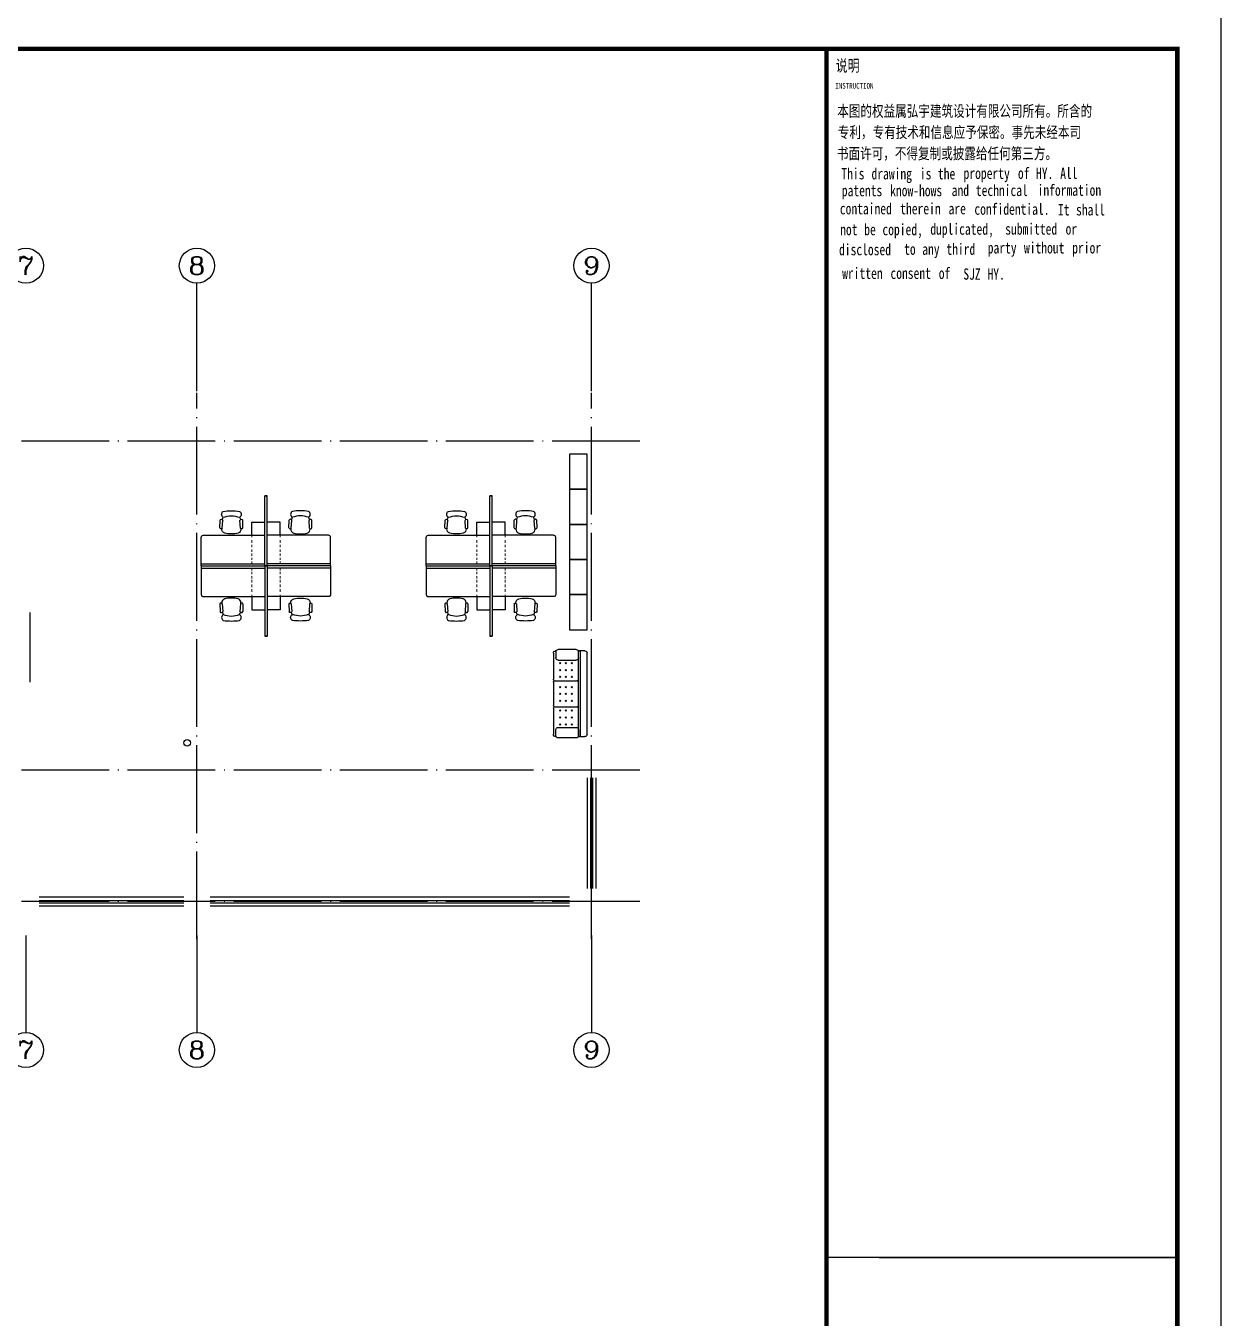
# Model space of a CAD drawing. Extents: x 28773 to 175644, y 7355 to 486294.
# Drawn here: x 127384 to 154644, y 157414 to 186876 of the extents above; entities that cross this region are included whole.
import ezdxf
from ezdxf.enums import TextEntityAlignment as Align

# ---------------------------------------------------------------- set-up
doc = ezdxf.new("R2010")
doc.units = 0
doc.header["$LTSCALE"] = 1000
doc.header["$MEASUREMENT"] = 0
doc.linetypes.add('DOTE', pattern=[2.42, 2, -0.2, 0.02, -0.2])
for name, color, linetype in [('', 7, 'Continuous'), ('AXIS', 3, 'Continuous'), ('AXIS_TEXT', 7, 'Continuous'), ('DOTE', 1, 'DOTE'), ('PUB_TITLE', 7, 'Continuous'), ('RAIL', 163, 'Continuous'), ('STAIR', 3, 'Continuous'), ('TK', 126, 'Continuous'), ('TWT_TITLE', 7, 'Continuous'), ('WALL', 2, 'Continuous'), ('家具', 8, 'Continuous')]:
    doc.layers.add(name, color=color, linetype=linetype)
doc.styles.add('-宋体', font='', dxfattribs={"width": 0.8})
doc.styles.add('_TCH_AXIS', font='complex_.ttf', dxfattribs={"bigfont": 'GBCBIG'})
doc.styles.add('COMPLEX', font='COMPLEX')
doc.styles.add('DIM_FONT', font='simplex_.ttf', dxfattribs={"width": 0.7, "bigfont": 'GBCBIG'})
doc.styles.get('-宋体').set_extended_font_data('SimSun')

# ---------------------------------------------------------------- blocks, each defined once
blk = doc.blocks.new('$plan$00001572')
at = {"layer": '家具'}
for p, q in [((-925, 0), (925, 0)), ((-1008, -250), (-1008, -661)), ((-975, -203), (-975, -50)), ((-975, -150), (975, -150)), ((-958, -200), (958, -200)), ((-818, -200), (-958, -200)), ((-768, -661), (-768, -250)), ((-298, -740), (-298, -230)), ((298, -740), (298, -230)), ((768, -661), (768, -250)), ((818, -200), (958, -200)), ((975, -50), (975, -203)), ((1008, -250), (1008, -661)), ((-683, -363), (-713, -332)), ((-713, -363), (-683, -332)), ((-683, -500), (-713, -469)), ((-713, -500), (-683, -469)), ((-556, -363), (-526, -332)), ((-526, -363), (-556, -332)), ((-526, -500), (-556, -469)), ((-556, -500), (-526, -469)), ((-368, -363), (-398, -332)), ((-398, -363), (-368, -332)), ((-368, -500), (-398, -469)), ((-398, -500), (-368, -469)), ((-177, -363), (-147, -332)), ((-147, -363), (-177, -332)), ((-177, -500), (-147, -469)), ((-147, -500), (-177, -469)), ((11, -363), (-20, -332)), ((-20, -363), (11, -332)), ((-20, -500), (11, -469)), ((11, -500), (-20, -469)), ((138, -363), (168, -332)), ((168, -363), (138, -332)), ((138, -500), (168, -469)), ((168, -500), (138, -469)), ((398, -363), (368, -332)), ((368, -363), (398, -332)), ((398, -500), (368, -469)), ((368, -500), (398, -469)), ((526, -363), (556, -332)), ((556, -363), (526, -332)), ((556, -500), (526, -469)), ((526, -500), (556, -469)), ((713, -363), (683, -332)), ((683, -363), (713, -332)), ((713, -500), (683, -469)), ((683, -500), (713, -469)), ((-975, -711), (-975, -720)), ((-958, -711), (-818, -711)), ((-329, -770), (-925, -770)), ((-683, -627), (-713, -597)), ((-713, -627), (-683, -597)), ((-526, -627), (-556, -597)), ((-556, -627), (-526, -597)), ((-368, -627), (-398, -597)), ((-398, -627), (-368, -597)), ((267, -770), (-267, -770)), ((-177, -627), (-147, -597)), ((-147, -627), (-177, -597)), ((-20, -627), (11, -597)), ((11, -627), (-20, -597)), ((138, -627), (168, -597)), ((168, -627), (138, -597)), ((925, -770), (329, -770)), ((398, -627), (368, -597)), ((368, -627), (398, -597)), ((556, -627), (526, -597)), ((526, -627), (556, -597)), ((713, -627), (683, -597)), ((683, -627), (713, -597)), ((958, -711), (818, -711)), ((975, -708), (975, -720))]:
    blk.add_line(p, q, dxfattribs=at)
for centre, radius, start, end in [((-925, -50), 50, 90, 180), ((925, -50), 50, 0, 90), ((-958, -250), 50, 90, 180), ((-818, -250), 50, 0, 90), ((-328, -230), 30, 0, 90), ((-268, -230), 30, 90, 180), ((268, -230), 30, 0, 90), ((328, -230), 30, 90, 180), ((818, -250), 50, 90, 180), ((958, -250), 50, 0, 90), ((-958, -661), 50, 180, 270), ((-925, -720), 50, 166.9875, 270), ((-818, -661), 50, 270, 0), ((-328, -740), 30, 268.1928, 0), ((-268, -740), 30, 180, 271.8072), ((268, -740), 30, 268.1928, 0), ((328, -740), 30, 180, 271.8072), ((818, -661), 50, 180, 270), ((925, -720), 50, 270, 0), ((958, -661), 50, 270, 0)]:
    blk.add_arc(centre, radius, start, end, dxfattribs=at)
at = {"layer": '家具', "style": 'DIM_FONT', "width": 0.8, "flags": 9}
for tag in ['YSIZE', 'XSIZE']:
    blk.add_attdef(tag, (0, 0), '', height=0.5, rotation=180, dxfattribs=at)
blk = doc.blocks.new('$plan$00000274')
at = {"layer": '家具'}
for p, q in [((0, 0), (0, 1600)), ((50, 1600), (0, 1600)), ((50, 50), (50, 1600)), ((350, 1000), (50, 1000)), ((350, 700), (350, 1000)), ((550, 865), (554, 1042)), ((603, 861), (617, 1037)), ((1022, 861), (1009, 1037)), ((1075, 865), (1071, 1042)), ((1450, 700), (50, 700)), ((594, 845), (594, 851)), ((594, 845), (594, 851)), ((1031, 845), (1031, 851)), ((1500, 0), (1500, 650)), ((1500, 0), (0, 0)), ((1500, 50), (50, 50))]:
    blk.add_line(p, q, dxfattribs=at)
at = {"layer": '家具', "lineweight": 13}
for p, q in [((350, 657), (350, 700)), ((350, 528), (350, 591)), ((350, 426), (350, 483)), ((350, 320), (350, 377)), ((350, 233), (350, 284)), ((350, 137), (350, 185)), ((350, 50), (350, 101))]:
    blk.add_line(p, q, dxfattribs=at)
at = {"layer": '家具'}
for centre, radius, start, end in [((668, 1176), 78.9, 120.3927, 239.6073), ((813, -172), 1428, 82.5907, 97.4093), ((957, 1176), 78.9, 300.3927, 59.6073), ((585, 1030), 32.7, 12.8663, 157.8436), ((788, 1028), 183, 153.618, 171.9048), ((813, 623), 519, 69.209, 110.791), ((834, 1028), 183, 7.3347, 26.2122), ((1040, 1030), 32.7, 22.1564, 167.1337), ((577, 874), 28.8, 198.7162, 333.9569), ((685, 837), 91.4, 175, 253.8913), ((813, 1375), 644, 256.275, 283.725), ((940, 837), 91.4, 286.1087, 5), ((1048, 874), 28.8, 206.0431, 341.2838), ((1450, 650), 50, 0, 90)]:
    blk.add_arc(centre, radius, start, end, dxfattribs=at)
blk = doc.blocks.new('_AXISO')
blk.add_circle((0, 0), 0.5)
at = {"layer": 'AXIS_TEXT', "style": 'COMPLEX', "width": 1.041667}
blk.add_attdef('A', text='', height=0.56, dxfattribs=at).set_placement((-0.25, -0.28), (0.25, -0.28), align=Align.FIT)

msp = doc.modelspace()

# ---------------------------------------------------------------- linework, layer by layer
for p, q in [((145644, 128951), (145644, 186351)), ((153644, 158800), (146844, 158800)), ((146844, 158800), (153644, 158800))]:
    msp.add_line(p, q)
at = {"color": 5}
for points in [[(140259, 169730), (140259, 167210)], [(140309, 169730), (140309, 167210)], [(127684, 166935), (130984, 166935)], [(127684, 166885), (130984, 166885)], [(131584, 166935), (139784, 166935)], [(131584, 166885), (139784, 166885)]]:
    msp.add_lwpolyline(points, dxfattribs=at)
at = {"const_width": 34}
msp.add_lwpolyline([(145644, 158800), (153644, 158800)], dxfattribs=at)
at = {"color": 5}
msp.add_circle((131064, 170528), 75, dxfattribs=at)
at = {"layer": 'AXIS'}
for p, q in [((131284, 178550), (131284, 181008)), ((140284, 178550), (140284, 181008)), ((127384, 166135), (127384, 163929)), ((131284, 166135), (131284, 163929)), ((140284, 166135), (140284, 163929))]:
    msp.add_line(p, q, dxfattribs=at)
at = {"layer": 'DOTE'}
for p, q in [((131284, 166054), (131284, 178510)), ((140284, 166054), (140284, 178510)), ((141384, 177410), (78684, 177410)), ((141384, 177410), (78684, 177410)), ((141384, 177410), (78684, 177410)), ((141384, 177410), (78684, 177410)), ((141384, 169910), (78684, 169910)), ((141384, 166910), (78684, 166910))]:
    msp.add_line(p, q, dxfattribs=at)
at = {"layer": 'PUB_TITLE', "const_width": 100}
msp.add_lwpolyline([(145644, 186351), (153644, 186351), (153644, 128951), (145644, 128951)], close=True, dxfattribs=at)
at = {"layer": 'RAIL'}
msp.add_line((140284, 167210), (140284, 169730), dxfattribs=at)
at = {"layer": 'STAIR'}
msp.add_line((127484, 171910), (127484, 173500), dxfattribs=at)
at = {"layer": 'TWT_TITLE'}
msp.add_lwpolyline([(70544, 127951), (154644, 127951), (154644, 187351), (70544, 187351)], close=True, dxfattribs=at)
at = {"layer": 'TWT_TITLE', "const_width": 100}
msp.add_lwpolyline([(73044, 128951), (153644, 128951), (153644, 186351), (73044, 186351)], close=True, dxfattribs=at)
at = {"layer": 'WALL'}
for p, q in [((140184, 169730), (140184, 167210)), ((140384, 169730), (140384, 167210)), ((130984, 167010), (127684, 167010)), ((130984, 166810), (127684, 166810)), ((139784, 167010), (131584, 167010)), ((139784, 166810), (131584, 166810))]:
    msp.add_line(p, q, dxfattribs=at)
at = {"layer": '家具', "linetype": 'Continuous'}
for points in [[(140184, 176310), (140184, 177110), (139784, 177110), (139784, 176310)], [(140184, 175510), (140184, 176310), (139784, 176310), (139784, 175510)], [(140184, 174710), (140184, 175510), (139784, 175510), (139784, 174710)], [(140184, 173910), (140184, 174710), (139784, 174710), (139784, 173910)], [(140184, 173110), (140184, 173910), (139784, 173910), (139784, 173110)]]:
    msp.add_lwpolyline(points, close=True, dxfattribs=at)

# ---------------------------------------------------------------- block references
at = {"layer": '', "linetype": 'Continuous'}
for name, p, yscale, rotation in [('$plan$00000274', (132884, 174563), -0.9999999999999998, 180), ('$plan$00000274', (138017, 174563), -0.9999999999999998, 180), ('$plan$00001572', (140184, 171649), -1, 90.00000000000001)]:
    msp.add_blockref(name, p, dxfattribs=dict(at, yscale=yscale, rotation=rotation))
for p in [(132834, 174563), (137967, 174563)]:
    msp.add_blockref('$plan$00000274', p, dxfattribs=at)
at = {"layer": '', "linetype": 'Continuous', "rotation": 180.0000000000178}
for p in [(132884, 174563), (138017, 174563)]:
    msp.add_blockref('$plan$00000274', p, dxfattribs=at)
at = {"layer": '', "linetype": 'Continuous', "yscale": -0.9999999999999998}
for p in [(132834, 174563), (137967, 174563)]:
    msp.add_blockref('$plan$00000274', p, dxfattribs=at)
at = {"layer": 'AXIS'}
ref = msp.add_blockref('_AXISO', (127384, 181408), dxfattribs=dict(at, xscale=800, yscale=800, zscale=800))
ref.add_attrib('A', '7', dxfattribs={"layer": 'AXIS_TEXT', "height": 412, "style": '_TCH_AXIS', "width": 0.966688}).set_placement((127194, 181203), (127574, 181203), align=Align.FIT)
ref = msp.add_blockref('_AXISO', (131284, 181408), dxfattribs=dict(at, xscale=800, yscale=800, zscale=800))
ref.add_attrib('A', '8', dxfattribs={"layer": 'AXIS_TEXT', "height": 405, "style": '_TCH_AXIS'}).set_placement((131091, 181206), (131477, 181206), align=Align.FIT)
ref = msp.add_blockref('_AXISO', (140284, 181408), dxfattribs=dict(at, xscale=800, yscale=800, zscale=800))
ref.add_attrib('A', '9', dxfattribs={"layer": 'AXIS_TEXT', "height": 405, "style": '_TCH_AXIS'}).set_placement((140091, 181206), (140477, 181206), align=Align.FIT)
ref = msp.add_blockref('_AXISO', (127384, 163529), dxfattribs=dict(at, xscale=800, yscale=800, zscale=800))
ref.add_attrib('A', '7', dxfattribs={"layer": 'AXIS_TEXT', "height": 412, "style": '_TCH_AXIS', "width": 0.966688}).set_placement((127194, 163323), (127574, 163323), align=Align.FIT)
ref = msp.add_blockref('_AXISO', (131284, 163529), dxfattribs=dict(at, xscale=800, yscale=800, zscale=800))
ref.add_attrib('A', '8', dxfattribs={"layer": 'AXIS_TEXT', "height": 405, "style": '_TCH_AXIS'}).set_placement((131091, 163326), (131477, 163326), align=Align.FIT)
ref = msp.add_blockref('_AXISO', (140284, 163529), dxfattribs=dict(at, xscale=800, yscale=800, zscale=800))
ref.add_attrib('A', '9', dxfattribs={"layer": 'AXIS_TEXT', "height": 405, "style": '_TCH_AXIS'}).set_placement((140091, 163326), (140477, 163326), align=Align.FIT)

# ---------------------------------------------------------------- texts
at = {"style": '-宋体', "width": 0.75}
msp.add_text('INSTRUCTION', height=129.15, dxfattribs=at).set_placement((145845, 185445))
at = {"layer": 'TK', "color": 9, "style": '-宋体', "width": 0.75}
msp.add_text('说明', height=265.8, dxfattribs=at).set_placement((145854, 185836))
at = {"layer": 'TK', "style": '-宋体', "width": 0.75}
for s, height, p in [('本图的权益属弘宇建筑设计有限公司所有。所含的', 258.23, (145889, 184806)), ('专利，专有技术和信息应予保密。事先未经本司', 258.23, (145902, 184321)), ('书面许可，不得复制或披露给任何第三方。', 258.23, (145882, 183838)), ('This', 258.2, (145982, 183376)), ('drawing', 258.2, (146670, 183376)), ('is', 258.2, (147772, 183376)), ('the', 258.2, (148185, 183376)), ('property', 258.2, (148770, 183386)), ('of', 258.2, (150009, 183386)), ('HY.', 258.2, (150422, 183386)), ('All', 258.2, (150973, 183386)), ('know-hows', 258.2, (147095, 182992)), ('and', 258.2, (148498, 182996)), ('technical', 258.2, (149049, 182996)), ('information', 258.23, (150458, 183001)), ('patents', 258.2, (145993, 182992)), ('contained', 258.2, (145948, 182579)), ('therein', 258.2, (147325, 182579)), ('are', 258.2, (148427, 182579)), ('confidential.', 258.23, (149016, 182569)), ('It', 258.2, (150922, 182554)), ('shall', 258.2, (151335, 182554)), ('be', 258.2, (146505, 182103)), ('copied,', 258.2, (146919, 182103)), ('duplicated,', 258.23, (148010, 182114)), ('submitted', 258.2, (149719, 182116)), ('not', 258.2, (145955, 182103)), ('or', 258.2, (151096, 182116)), ('disclosed', 258.2, (145929, 181646)), ('to', 258.2, (147414, 181656)), ('any', 258.2, (147827, 181656)), ('third', 258.2, (148378, 181656)), ('party', 258.2, (149320, 181687)), ('without', 258.2, (150147, 181687)), ('prior', 258.2, (151248, 181687)), ('written', 258.2, (146001, 181107)), ('consent', 258.2, (147102, 181107)), ('of', 258.2, (148204, 181107)), ('SJZ', 258.2, (148764, 181089)), ('HY.', 258.2, (149315, 181089))]:
    msp.add_text(s, height=height, dxfattribs=at).set_placement(p)

doc.saveas('drawing.dxf')
